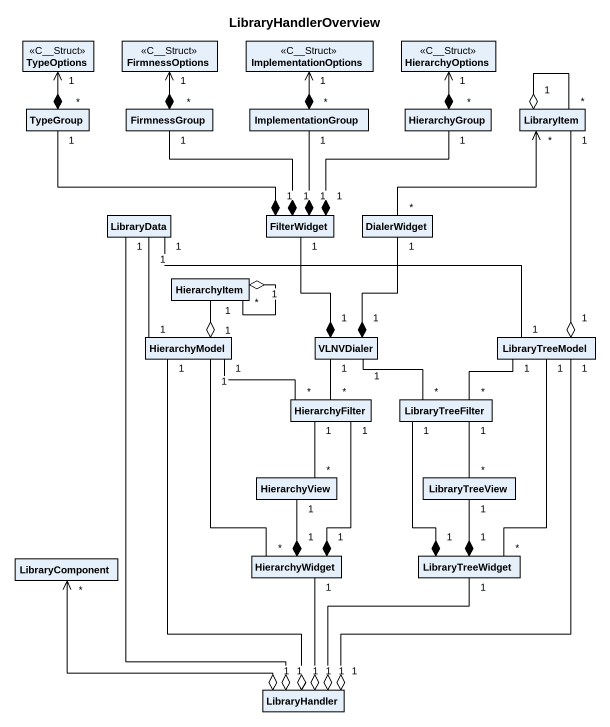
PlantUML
@startuml
title LibraryHandlerOverview
hide circle
hide empty members
class TypeOptions <<C__Struct>>
class FirmnessOptions <<C__Struct>>
class ImplementationOptions <<C__Struct>>
class HierarchyOptions <<C__Struct>>
class TypeGroup
class FirmnessGroup
class ImplementationGroup
class HierarchyGroup
class LibraryItem
class LibraryData
class FilterWidget
class DialerWidget
class HierarchyItem
class HierarchyModel
class VLNVDialer
class LibraryTreeModel
class HierarchyFilter
class LibraryTreeFilter
class HierarchyView
class LibraryTreeView
class LibraryComponent
class HierarchyWidget
class LibraryTreeWidget
class LibraryHandler
TypeGroup "*" *-up-> "1" TypeOptions
FirmnessGroup "*" *-up-> "1" FirmnessOptions
ImplementationGroup "*" *-up-> "1" ImplementationOptions
HierarchyGroup "*" *-up-> "1" HierarchyOptions
LibraryItem "1" o-- "*" LibraryItem
FilterWidget "1" *-left- "1" TypeGroup
FilterWidget "1" *-up- "1" FirmnessGroup
FilterWidget "1" *-up- "1" ImplementationGroup
FilterWidget "1" *-up- "1" HierarchyGroup
DialerWidget "*" -up-> "*" LibraryItem
HierarchyItem "1" o-- "*" HierarchyItem
HierarchyModel "1" -up- "1" LibraryData
HierarchyModel "1" o-up- "1" HierarchyItem
VLNVDialer "1" *-up- "1" FilterWidget
VLNVDialer "1" *-up- "1" DialerWidget
VLNVDialer "1" -- "*" HierarchyFilter
VLNVDialer "1" -- "*" LibraryTreeFilter
LibraryTreeModel "1" o-up- "1" LibraryItem
LibraryTreeModel "1" -left- "1" LibraryData
HierarchyFilter "*" -left- "1" HierarchyModel
LibraryTreeFilter "*" -up- "1" LibraryTreeModel
HierarchyView "*" -up- "1" HierarchyFilter
LibraryTreeView "*" -up- "1" LibraryTreeFilter
HierarchyWidget "*" -up- "1" HierarchyModel
HierarchyWidget "1" *-up- "1" HierarchyFilter
HierarchyWidget "1" *-up- "1" HierarchyView
LibraryTreeWidget "*" -up- "1" LibraryTreeModel
LibraryTreeWidget "1" *-up- "1" LibraryTreeFilter
LibraryTreeWidget "1" *-up- "1" LibraryTreeView
LibraryHandler "1" o-up- "1" LibraryData
LibraryHandler "1" o-up- "1" HierarchyModel
LibraryHandler "1" o-up- "1" LibraryTreeModel
LibraryHandler "1" o-left-> "*" LibraryComponent
LibraryHandler "1" o-up- "1" HierarchyWidget
LibraryHandler "1" o-up- "1" LibraryTreeWidget
@enduml
